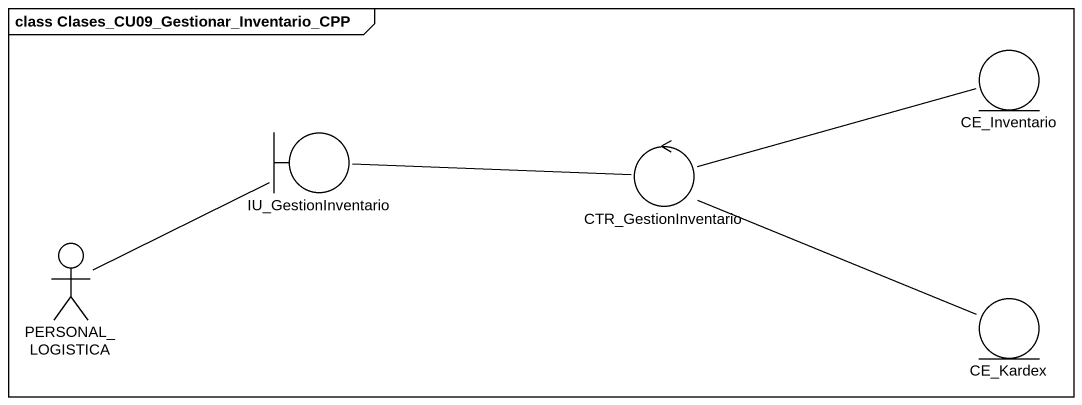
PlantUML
@startuml
mainframe class Clases_CU09_Gestionar_Inventario_CPP
entity CE_Inventario
boundary IU_GestionInventario
control CTR_GestionInventario
actor PERSONAL_LOGISTICA
entity CE_Kardex
IU_GestionInventario -right- CTR_GestionInventario
CTR_GestionInventario -right- CE_Inventario
CTR_GestionInventario -right- CE_Kardex
PERSONAL_LOGISTICA -right- IU_GestionInventario
@enduml
